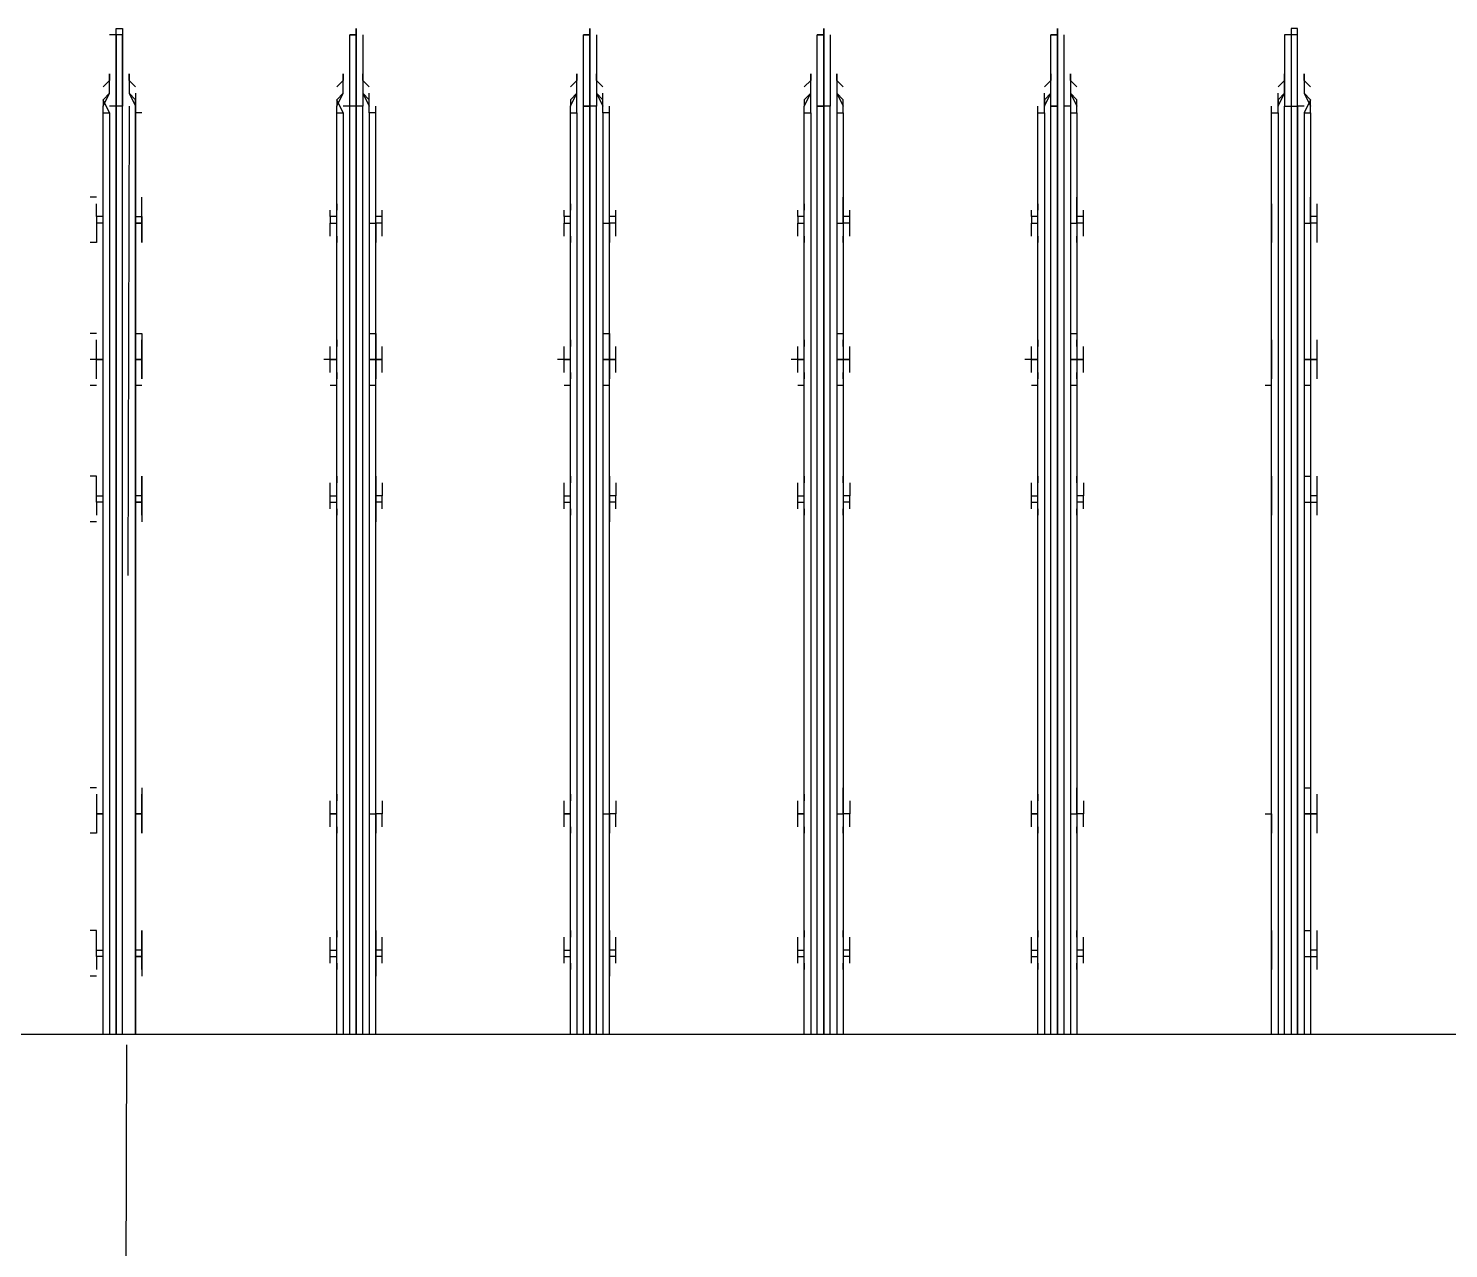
# Model space of a CAD drawing. Header units: metres. Extents: x 531759 to 532310, y 2675082 to 2675319.
# Drawn here: x 532023.7517 to 532024.0543, y 2675220.6995 to 2675220.9595 of the extents above; entities that cross this region are included whole.
import ezdxf

# ---------------------------------------------------------------- set-up
doc = ezdxf.new("R2010")
doc.units = ezdxf.units.M
doc.header["$MEASUREMENT"] = 0
doc.linetypes.add('PDF_IMPORT', pattern=[1, 0.8, -0.2])
doc.layers.add('IDT', color=7, linetype='Continuous')

# ---------------------------------------------------------------- blocks, each defined once
blk = doc.blocks.new('IDT')
at = {"layer": 'IDT', "color": 0, "linetype": 'PDF_IMPORT', "lineweight": 25, "ltscale": 0.12}
blk.add_line((17.15812, 14.31597), (17.15951, 14.80284), dxfattribs=at)
at = {"layer": 'IDT', "color": 0, "lineweight": 25}
for p, q in [((16.63529, 14.51376), (17.21622, 14.51376)), ((16.90639, 14.31735), (16.90639, 14.51376)), ((16.90777, 14.31735), (16.90777, 14.51376)), ((16.90916, 14.31597), (16.90916, 14.51376)), ((16.90916, 14.51376), (16.90916, 14.31597)), ((16.91054, 14.31597), (16.91054, 14.51376)), ((16.91192, 14.51376), (16.91192, 14.31597)), ((16.91331, 14.31735), (16.91331, 14.51376)), ((16.91469, 14.51376), (16.91469, 14.31735)), ((16.95618, 14.31735), (16.95618, 14.51376)), ((16.95757, 14.31735), (16.95757, 14.51376)), ((16.95895, 14.31597), (16.95895, 14.51376)), ((16.96033, 14.51376), (16.96033, 14.31597)), ((16.96033, 14.31597), (16.96033, 14.51376)), ((16.96172, 14.51376), (16.96172, 14.31597)), ((16.9631, 14.31735), (16.9631, 14.51376)), ((16.96448, 14.51376), (16.96448, 14.31735)), ((17.00598, 14.31735), (17.00598, 14.51376)), ((17.00736, 14.31735), (17.00736, 14.51376)), ((17.00874, 14.51376), (17.00874, 14.31597)), ((17.01013, 14.31597), (17.01013, 14.51376)), ((17.01013, 14.51376), (17.01013, 14.31597)), ((17.01151, 14.51376), (17.01151, 14.31597)), ((17.01289, 14.31735), (17.01289, 14.51376)), ((17.01428, 14.51376), (17.01428, 14.31735)), ((17.05577, 14.51376), (17.05577, 14.31735)), ((17.05715, 14.31735), (17.05715, 14.51376)), ((17.05854, 14.51376), (17.05854, 14.31597)), ((17.05992, 14.31597), (17.05992, 14.51376)), ((17.05992, 14.51376), (17.05992, 14.31597)), ((17.0613, 14.51376), (17.0613, 14.31597)), ((17.06269, 14.31735), (17.06269, 14.51376)), ((17.06407, 14.51376), (17.06407, 14.31735)), ((17.10556, 14.51376), (17.10556, 14.31735)), ((17.10695, 14.31735), (17.10695, 14.51376)), ((17.10833, 14.51376), (17.10833, 14.31597)), ((17.10971, 14.51376), (17.10971, 14.31597)), ((17.10971, 14.31597), (17.10971, 14.51376)), ((17.1111, 14.51376), (17.1111, 14.31597)), ((17.11248, 14.31735), (17.11248, 14.51376)), ((17.11386, 14.51376), (17.11386, 14.31735)), ((17.15674, 14.31735), (17.15674, 14.51376)), ((17.15674, 14.51376), (17.15674, 14.31735)), ((17.15951, 14.51376), (17.15951, 14.31597)), ((17.16089, 14.31597), (17.16089, 14.51376)), ((17.16089, 14.51376), (17.16089, 14.31597)), ((17.16227, 14.31735), (17.16227, 14.51376)), ((17.16366, 14.51376), (17.16366, 14.31735)), ((16.90501, 14.49993), (16.90501, 14.49855)), ((16.90639, 14.49716), (16.90639, 14.50131)), ((16.91469, 14.50131), (16.91469, 14.49578)), ((16.91469, 14.49855), (16.91469, 14.49993)), ((16.95618, 14.49716), (16.95618, 14.50131)), ((16.95618, 14.49993), (16.95618, 14.49855)), ((16.96448, 14.50131), (16.96448, 14.49716)), ((16.96448, 14.49855), (16.96448, 14.49993)), ((17.00598, 14.49716), (17.00598, 14.50131)), ((17.00598, 14.49993), (17.00598, 14.49855)), ((17.01428, 14.50131), (17.01428, 14.49716)), ((17.01428, 14.49855), (17.01428, 14.49993)), ((17.05577, 14.49716), (17.05577, 14.50131)), ((17.05577, 14.49993), (17.05577, 14.49855)), ((17.06407, 14.50131), (17.06407, 14.49716)), ((17.06407, 14.49855), (17.06407, 14.49993)), ((17.10556, 14.49716), (17.10556, 14.50131)), ((17.10556, 14.49993), (17.10556, 14.49855)), ((17.11386, 14.50131), (17.11386, 14.49716)), ((17.11386, 14.49855), (17.11386, 14.49993)), ((17.15536, 14.49716), (17.15536, 14.50131)), ((17.15536, 14.49993), (17.15536, 14.49855)), ((17.16366, 14.50131), (17.16366, 14.49716)), ((17.16504, 14.50131), (17.16642, 14.50131)), ((17.16504, 14.49855), (17.16504, 14.49993)), ((16.90501, 14.49855), (16.90501, 14.49716)), ((16.90639, 14.49716), (16.90501, 14.49716)), ((16.90501, 14.49716), (16.90501, 14.49578)), ((16.90777, 14.49716), (16.90639, 14.49716)), ((16.90639, 14.49578), (16.90639, 14.49716)), ((16.91469, 14.49578), (16.91469, 14.49855)), ((16.9548, 14.49855), (16.9548, 14.49716)), ((16.9548, 14.49716), (16.95618, 14.49716)), ((16.9548, 14.49716), (16.9548, 14.49578)), ((16.95618, 14.49578), (16.95618, 14.49716)), ((16.96448, 14.49716), (16.96448, 14.49163)), ((16.96587, 14.49716), (16.96448, 14.49716)), ((16.96587, 14.49855), (16.96587, 14.49716)), ((16.96587, 14.49716), (16.96587, 14.49578)), ((17.00459, 14.49855), (17.00459, 14.49716)), ((17.00459, 14.49716), (17.00598, 14.49716)), ((17.00459, 14.49716), (17.00459, 14.49578)), ((17.00598, 14.49578), (17.00598, 14.49716)), ((17.01428, 14.49716), (17.01428, 14.49163)), ((17.01566, 14.49716), (17.01428, 14.49716)), ((17.01566, 14.49855), (17.01566, 14.49716)), ((17.01566, 14.49716), (17.01566, 14.49578)), ((17.05439, 14.49855), (17.05439, 14.49716)), ((17.05439, 14.49716), (17.05577, 14.49716)), ((17.05439, 14.49716), (17.05439, 14.49578)), ((17.05577, 14.49578), (17.05577, 14.49716)), ((17.06407, 14.49716), (17.06407, 14.49163)), ((17.06545, 14.49716), (17.06407, 14.49716)), ((17.06545, 14.49855), (17.06545, 14.49716)), ((17.06545, 14.49716), (17.06545, 14.49578)), ((17.10418, 14.49855), (17.10418, 14.49716)), ((17.10418, 14.49716), (17.10556, 14.49716)), ((17.10418, 14.49716), (17.10418, 14.49578)), ((17.10556, 14.49578), (17.10556, 14.49716)), ((17.11386, 14.49716), (17.11386, 14.49163)), ((17.11525, 14.49716), (17.11386, 14.49716)), ((17.11525, 14.49855), (17.11525, 14.49716)), ((17.11525, 14.49716), (17.11525, 14.49578)), ((17.15536, 14.49855), (17.15536, 14.49716)), ((17.15536, 14.49578), (17.15536, 14.49716)), ((17.15536, 14.49716), (17.15674, 14.49716)), ((17.15674, 14.49716), (17.15536, 14.49716)), ((17.15536, 14.49716), (17.15536, 14.49578)), ((17.16366, 14.49716), (17.16366, 14.49163)), ((17.16366, 14.49716), (17.16504, 14.49716)), ((17.16504, 14.49716), (17.16504, 14.49855)), ((17.16504, 14.49716), (17.16504, 14.49578)), ((16.90501, 14.49578), (16.90639, 14.49578)), ((16.90501, 14.49578), (16.90501, 14.49301)), ((16.90501, 14.49301), (16.90501, 14.49163)), ((16.90639, 14.49163), (16.90639, 14.49578)), ((16.91469, 14.49578), (16.91469, 14.49163)), ((16.91469, 14.49301), (16.91469, 14.49578)), ((16.91469, 14.49163), (16.91469, 14.49301)), ((16.9548, 14.49578), (16.95618, 14.49578)), ((16.9548, 14.49578), (16.9548, 14.49301)), ((16.95618, 14.49163), (16.95618, 14.49578)), ((16.95618, 14.49301), (16.95618, 14.49163)), ((16.96587, 14.49578), (16.96448, 14.49578)), ((16.96448, 14.49163), (16.96448, 14.49301)), ((16.96587, 14.49578), (16.96587, 14.49301)), ((17.00459, 14.49578), (17.00598, 14.49578)), ((17.00459, 14.49578), (17.00459, 14.49301)), ((17.00598, 14.49163), (17.00598, 14.49578)), ((17.00598, 14.49301), (17.00598, 14.49163)), ((17.01566, 14.49578), (17.01428, 14.49578)), ((17.01428, 14.49163), (17.01428, 14.49301)), ((17.01566, 14.49578), (17.01566, 14.49301)), ((17.05439, 14.49578), (17.05577, 14.49578)), ((17.05439, 14.49578), (17.05439, 14.49301)), ((17.05577, 14.49163), (17.05577, 14.49578)), ((17.05577, 14.49301), (17.05577, 14.49163)), ((17.06545, 14.49578), (17.06407, 14.49578)), ((17.06407, 14.49163), (17.06407, 14.49301)), ((17.06545, 14.49578), (17.06545, 14.49301)), ((17.10418, 14.49578), (17.10556, 14.49578)), ((17.10418, 14.49578), (17.10418, 14.49301)), ((17.10556, 14.49163), (17.10556, 14.49578)), ((17.10556, 14.49301), (17.10556, 14.49163)), ((17.11525, 14.49578), (17.11386, 14.49578)), ((17.11386, 14.49163), (17.11386, 14.49301)), ((17.11525, 14.49578), (17.11525, 14.49301)), ((17.15536, 14.49578), (17.15536, 14.49163)), ((17.15536, 14.49301), (17.15536, 14.49578)), ((17.15536, 14.49578), (17.15674, 14.49578)), ((17.15536, 14.49163), (17.15536, 14.49301)), ((17.16504, 14.49578), (17.16366, 14.49578)), ((17.16504, 14.49578), (17.16504, 14.49301)), ((17.16504, 14.49301), (17.16504, 14.49163)), ((16.90777, 14.49163), (16.90639, 14.49163)), ((17.16504, 14.49163), (17.16642, 14.49163)), ((16.90501, 14.47088), (16.90501, 14.4695)), ((16.90501, 14.4695), (16.90501, 14.46673)), ((16.90639, 14.46673), (16.90639, 14.47088)), ((16.91469, 14.4695), (16.91469, 14.47088)), ((16.91469, 14.47088), (16.91469, 14.46673)), ((16.91469, 14.46673), (16.91469, 14.4695)), ((16.9548, 14.4695), (16.9548, 14.46673)), ((16.95618, 14.46673), (16.95618, 14.47088)), ((16.95618, 14.47088), (16.95618, 14.4695)), ((16.96448, 14.4695), (16.96448, 14.47088)), ((16.96448, 14.47088), (16.96448, 14.46673)), ((16.96587, 14.4695), (16.96587, 14.46673)), ((17.00459, 14.4695), (17.00459, 14.46673)), ((17.00598, 14.46673), (17.00598, 14.47088)), ((17.00598, 14.47088), (17.00598, 14.4695)), ((17.01428, 14.4695), (17.01428, 14.47088)), ((17.01428, 14.47088), (17.01428, 14.46673)), ((17.01566, 14.4695), (17.01566, 14.46673)), ((17.05439, 14.4695), (17.05439, 14.46673)), ((17.05577, 14.46673), (17.05577, 14.47088)), ((17.05577, 14.47088), (17.05577, 14.4695)), ((17.06407, 14.4695), (17.06407, 14.47088)), ((17.06407, 14.47088), (17.06407, 14.46673)), ((17.06545, 14.4695), (17.06545, 14.46673)), ((17.10418, 14.4695), (17.10418, 14.46673)), ((17.10556, 14.46673), (17.10556, 14.47088)), ((17.10556, 14.47088), (17.10556, 14.4695)), ((17.11386, 14.4695), (17.11386, 14.47088)), ((17.11386, 14.47088), (17.11386, 14.46673)), ((17.11525, 14.4695), (17.11525, 14.46673)), ((17.15536, 14.4695), (17.15536, 14.47088)), ((17.15536, 14.47088), (17.15536, 14.46673)), ((17.15536, 14.46673), (17.15536, 14.4695)), ((17.16366, 14.47088), (17.16366, 14.46673)), ((17.16504, 14.4695), (17.16504, 14.47088)), ((17.16504, 14.47088), (17.16642, 14.47088)), ((17.16504, 14.46673), (17.16504, 14.4695)), ((16.90639, 14.46673), (16.90501, 14.46673)), ((16.90501, 14.46673), (16.90639, 14.46673)), ((16.90501, 14.46673), (16.90501, 14.46397)), ((16.90639, 14.4612), (16.90639, 14.46673)), ((16.90639, 14.46673), (16.90777, 14.46673)), ((16.90777, 14.46673), (16.90639, 14.46673)), ((16.91607, 14.46673), (16.91469, 14.46673)), ((16.91469, 14.46673), (16.91469, 14.4612)), ((16.91469, 14.46673), (16.91469, 14.46397)), ((16.9548, 14.46673), (16.95618, 14.46673)), ((16.9548, 14.46397), (16.9548, 14.46673)), ((16.9548, 14.46673), (16.95618, 14.46673)), ((16.95757, 14.46673), (16.95618, 14.46673)), ((16.95618, 14.46673), (16.95618, 14.4612)), ((16.96448, 14.46673), (16.96448, 14.4612)), ((16.96587, 14.46673), (16.96448, 14.46673)), ((16.96448, 14.46673), (16.96587, 14.46673)), ((16.96587, 14.46673), (16.96587, 14.46397)), ((17.00459, 14.46673), (17.00598, 14.46673)), ((17.00459, 14.46397), (17.00459, 14.46673)), ((17.00459, 14.46673), (17.00598, 14.46673)), ((17.00736, 14.46673), (17.00598, 14.46673)), ((17.00598, 14.46673), (17.00598, 14.4612)), ((17.01428, 14.46673), (17.01428, 14.4612)), ((17.01566, 14.46673), (17.01428, 14.46673)), ((17.01428, 14.46673), (17.01566, 14.46673)), ((17.01566, 14.46673), (17.01566, 14.46397)), ((17.05439, 14.46673), (17.05577, 14.46673)), ((17.05439, 14.46397), (17.05439, 14.46673)), ((17.05439, 14.46673), (17.05577, 14.46673)), ((17.05715, 14.46673), (17.05577, 14.46673)), ((17.05577, 14.46673), (17.05577, 14.4612)), ((17.06407, 14.46673), (17.06407, 14.4612)), ((17.06545, 14.46673), (17.06407, 14.46673)), ((17.06407, 14.46673), (17.06545, 14.46673)), ((17.06545, 14.46673), (17.06545, 14.46397)), ((17.10418, 14.46673), (17.10556, 14.46673)), ((17.10418, 14.46397), (17.10418, 14.46673)), ((17.10418, 14.46673), (17.10556, 14.46673)), ((17.10695, 14.46673), (17.10556, 14.46673)), ((17.10556, 14.46673), (17.10556, 14.4612)), ((17.11386, 14.46673), (17.11386, 14.4612)), ((17.11525, 14.46673), (17.11386, 14.46673)), ((17.11386, 14.46673), (17.11525, 14.46673)), ((17.11525, 14.46673), (17.11525, 14.46397)), ((17.15536, 14.4612), (17.15536, 14.46673)), ((17.15536, 14.46673), (17.15674, 14.46673)), ((17.15674, 14.46673), (17.15536, 14.46673)), ((17.15536, 14.46673), (17.15674, 14.46673)), ((17.15674, 14.46673), (17.15536, 14.46673)), ((17.15536, 14.46673), (17.15536, 14.46397)), ((17.16504, 14.46673), (17.16366, 14.46673)), ((17.16366, 14.46673), (17.16504, 14.46673)), ((17.16366, 14.46673), (17.16366, 14.4612)), ((17.16504, 14.46397), (17.16504, 14.46673)), ((16.90501, 14.46397), (16.90501, 14.46258)), ((16.91469, 14.46397), (16.91469, 14.46258)), ((16.95618, 14.46397), (16.95618, 14.46258)), ((16.96448, 14.46258), (16.96448, 14.46397)), ((17.00598, 14.46397), (17.00598, 14.46258)), ((17.01428, 14.46258), (17.01428, 14.46397)), ((17.05577, 14.46397), (17.05577, 14.46258)), ((17.06407, 14.46258), (17.06407, 14.46397)), ((17.10556, 14.46397), (17.10556, 14.46258)), ((17.11386, 14.46258), (17.11386, 14.46397)), ((17.15536, 14.46397), (17.15536, 14.46258)), ((17.16504, 14.46258), (17.16504, 14.46397)), ((16.90777, 14.4612), (16.90639, 14.4612)), ((17.16504, 14.4612), (17.16642, 14.4612)), ((16.90501, 14.40311), (16.90501, 14.40172)), ((16.90639, 14.40034), (16.90639, 14.40449)), ((16.91469, 14.40449), (16.91469, 14.40034)), ((16.91469, 14.40172), (16.91469, 14.40311)), ((16.95618, 14.40034), (16.95618, 14.40449)), ((16.95618, 14.40311), (16.95618, 14.40172)), ((16.96448, 14.40449), (16.96448, 14.40034)), ((16.96448, 14.40172), (16.96448, 14.40311)), ((17.00598, 14.40034), (17.00598, 14.40449)), ((17.00598, 14.40311), (17.00598, 14.40172)), ((17.01428, 14.40449), (17.01428, 14.40034)), ((17.01428, 14.40172), (17.01428, 14.40311)), ((17.05577, 14.40034), (17.05577, 14.40449)), ((17.05577, 14.40311), (17.05577, 14.40172)), ((17.06407, 14.40449), (17.06407, 14.40034)), ((17.06407, 14.40172), (17.06407, 14.40311)), ((17.10556, 14.40034), (17.10556, 14.40449)), ((17.10556, 14.40311), (17.10556, 14.40172)), ((17.11386, 14.40449), (17.11386, 14.40034)), ((17.11386, 14.40172), (17.11386, 14.40311)), ((17.15536, 14.40034), (17.15536, 14.40449)), ((17.15536, 14.40311), (17.15536, 14.40172)), ((17.16366, 14.40449), (17.16366, 14.40034)), ((17.16504, 14.40449), (17.16642, 14.40449)), ((17.16504, 14.40172), (17.16504, 14.40311)), ((16.90501, 14.40172), (16.90501, 14.40034)), ((16.90639, 14.40034), (16.90501, 14.40034)), ((16.90501, 14.40034), (16.90501, 14.39896)), ((16.90777, 14.40034), (16.90639, 14.40034)), ((16.90639, 14.39896), (16.90639, 14.40034)), ((16.91469, 14.39896), (16.91469, 14.40172)), ((16.91469, 14.40034), (16.91469, 14.39481)), ((16.9548, 14.40172), (16.9548, 14.40034)), ((16.9548, 14.40034), (16.95618, 14.40034)), ((16.9548, 14.40034), (16.9548, 14.39896)), ((16.95618, 14.39896), (16.95618, 14.40034)), ((16.96448, 14.40034), (16.96448, 14.39896)), ((16.96587, 14.40034), (16.96448, 14.40034)), ((16.96587, 14.40172), (16.96587, 14.40034)), ((16.96587, 14.40034), (16.96587, 14.39896)), ((17.00459, 14.40172), (17.00459, 14.40034)), ((17.00459, 14.40034), (17.00598, 14.40034)), ((17.00459, 14.40034), (17.00459, 14.39896)), ((17.00598, 14.39896), (17.00598, 14.40034)), ((17.01428, 14.40034), (17.01428, 14.39896)), ((17.01566, 14.40034), (17.01428, 14.40034)), ((17.01566, 14.40172), (17.01566, 14.40034)), ((17.01566, 14.40034), (17.01566, 14.39896)), ((17.05439, 14.40172), (17.05439, 14.40034)), ((17.05439, 14.40034), (17.05577, 14.40034)), ((17.05439, 14.40034), (17.05439, 14.39896)), ((17.05577, 14.39896), (17.05577, 14.40034)), ((17.06407, 14.40034), (17.06407, 14.39896)), ((17.06545, 14.40034), (17.06407, 14.40034)), ((17.06545, 14.40172), (17.06545, 14.40034)), ((17.06545, 14.40034), (17.06545, 14.39896)), ((17.10418, 14.40172), (17.10418, 14.40034)), ((17.10418, 14.40034), (17.10556, 14.40034)), ((17.10418, 14.40034), (17.10418, 14.39896)), ((17.10556, 14.39896), (17.10556, 14.40034)), ((17.11386, 14.40034), (17.11386, 14.39896)), ((17.11525, 14.40034), (17.11386, 14.40034)), ((17.11525, 14.40172), (17.11525, 14.40034)), ((17.11525, 14.40034), (17.11525, 14.39896)), ((17.15536, 14.40172), (17.15536, 14.40034)), ((17.15536, 14.39896), (17.15536, 14.40034)), ((17.15536, 14.40034), (17.15674, 14.40034)), ((17.15674, 14.40034), (17.15536, 14.40034)), ((17.15536, 14.40034), (17.15536, 14.39896)), ((17.16366, 14.40034), (17.16366, 14.39896)), ((17.16366, 14.40034), (17.16504, 14.40034)), ((17.16504, 14.40034), (17.16504, 14.40172)), ((17.16504, 14.40034), (17.16504, 14.39896)), ((16.90501, 14.39896), (16.90639, 14.39896)), ((16.90501, 14.39896), (16.90501, 14.39619)), ((16.90501, 14.39619), (16.90501, 14.39481)), ((16.90639, 14.39481), (16.90639, 14.39896)), ((16.91469, 14.39619), (16.91469, 14.39896)), ((16.91469, 14.39481), (16.91469, 14.39619)), ((16.9548, 14.39619), (16.9548, 14.39896)), ((16.9548, 14.39896), (16.95618, 14.39896)), ((16.95618, 14.39481), (16.95618, 14.39896)), ((16.95618, 14.39619), (16.95618, 14.39481)), ((16.96448, 14.39896), (16.96448, 14.39481)), ((16.96587, 14.39896), (16.96448, 14.39896)), ((16.96448, 14.39481), (16.96448, 14.39619)), ((16.96587, 14.39896), (16.96587, 14.39619)), ((17.00459, 14.39619), (17.00459, 14.39896)), ((17.00459, 14.39896), (17.00598, 14.39896)), ((17.00598, 14.39481), (17.00598, 14.39896)), ((17.00598, 14.39619), (17.00598, 14.39481)), ((17.01428, 14.39896), (17.01428, 14.39481)), ((17.01566, 14.39896), (17.01428, 14.39896)), ((17.01428, 14.39481), (17.01428, 14.39619)), ((17.01566, 14.39896), (17.01566, 14.39619)), ((17.05439, 14.39619), (17.05439, 14.39896)), ((17.05439, 14.39896), (17.05577, 14.39896)), ((17.05577, 14.39481), (17.05577, 14.39896)), ((17.05577, 14.39619), (17.05577, 14.39481)), ((17.06407, 14.39896), (17.06407, 14.39481)), ((17.06545, 14.39896), (17.06407, 14.39896)), ((17.06407, 14.39481), (17.06407, 14.39619)), ((17.06545, 14.39896), (17.06545, 14.39619)), ((17.10418, 14.39619), (17.10418, 14.39896)), ((17.10418, 14.39896), (17.10556, 14.39896)), ((17.10556, 14.39481), (17.10556, 14.39896)), ((17.10556, 14.39619), (17.10556, 14.39481)), ((17.11386, 14.39896), (17.11386, 14.39481)), ((17.11525, 14.39896), (17.11386, 14.39896)), ((17.11386, 14.39481), (17.11386, 14.39619)), ((17.11525, 14.39896), (17.11525, 14.39619)), ((17.15536, 14.39896), (17.15674, 14.39896)), ((17.15536, 14.39896), (17.15536, 14.39481)), ((17.15536, 14.39619), (17.15536, 14.39896)), ((17.15536, 14.39481), (17.15536, 14.39619)), ((17.16366, 14.39896), (17.16366, 14.39481)), ((17.16504, 14.39896), (17.16366, 14.39896)), ((17.16504, 14.39896), (17.16504, 14.39619)), ((17.16504, 14.39619), (17.16504, 14.39481)), ((16.90777, 14.39481), (16.90639, 14.39481)), ((17.16504, 14.39481), (17.16642, 14.39481)), ((16.90639, 14.37544), (16.90777, 14.37544)), ((16.91469, 14.37544), (16.91607, 14.37544)), ((16.95618, 14.37544), (16.95757, 14.37544)), ((16.96448, 14.37544), (16.96587, 14.37544)), ((17.00598, 14.37544), (17.00736, 14.37544)), ((17.01428, 14.37544), (17.01566, 14.37544)), ((17.05577, 14.37544), (17.05715, 14.37544)), ((17.06407, 14.37544), (17.06545, 14.37544)), ((17.10556, 14.37544), (17.10695, 14.37544)), ((17.11386, 14.37544), (17.11525, 14.37544)), ((17.15536, 14.37544), (17.15674, 14.37544)), ((17.16504, 14.37544), (17.16642, 14.37544)), ((16.90501, 14.37406), (16.90501, 14.37268)), ((16.90501, 14.37268), (16.90501, 14.36991)), ((16.90639, 14.36991), (16.90639, 14.37406)), ((16.91469, 14.37268), (16.91469, 14.37406)), ((16.91469, 14.37406), (16.91469, 14.36991)), ((16.91469, 14.36991), (16.91469, 14.37268)), ((16.9548, 14.37268), (16.9548, 14.36991)), ((16.95618, 14.36991), (16.95618, 14.37406)), ((16.95618, 14.37406), (16.95618, 14.37268)), ((16.96448, 14.37268), (16.96448, 14.37406)), ((16.96448, 14.37406), (16.96448, 14.36991)), ((16.96587, 14.37268), (16.96587, 14.36991)), ((17.00459, 14.37268), (17.00459, 14.36991)), ((17.00598, 14.36991), (17.00598, 14.37406)), ((17.00598, 14.37406), (17.00598, 14.37268)), ((17.01428, 14.37268), (17.01428, 14.37406)), ((17.01428, 14.37406), (17.01428, 14.36991)), ((17.01566, 14.37268), (17.01566, 14.36991)), ((17.05439, 14.37268), (17.05439, 14.36991)), ((17.05577, 14.36991), (17.05577, 14.37406)), ((17.05577, 14.37406), (17.05577, 14.37268)), ((17.06407, 14.37268), (17.06407, 14.37406)), ((17.06407, 14.37406), (17.06407, 14.36991)), ((17.06545, 14.37268), (17.06545, 14.36991)), ((17.10418, 14.37268), (17.10418, 14.36991)), ((17.10556, 14.36991), (17.10556, 14.37406)), ((17.10556, 14.37406), (17.10556, 14.37268)), ((17.11386, 14.37268), (17.11386, 14.37406)), ((17.11386, 14.37406), (17.11386, 14.36991)), ((17.11525, 14.37268), (17.11525, 14.36991)), ((17.15536, 14.36991), (17.15536, 14.37406)), ((17.15536, 14.37406), (17.15536, 14.37268)), ((17.15536, 14.37268), (17.15536, 14.36991)), ((17.16366, 14.37406), (17.16366, 14.36991)), ((17.16504, 14.37406), (17.16504, 14.37268)), ((17.16504, 14.37268), (17.16504, 14.36991)), ((16.90501, 14.36991), (16.90639, 14.36991)), ((16.90639, 14.36991), (16.90501, 14.36991)), ((16.90639, 14.36991), (16.90501, 14.36991)), ((16.90501, 14.36991), (16.90501, 14.36715)), ((16.90639, 14.36438), (16.90639, 14.36991)), ((16.90639, 14.36991), (16.90777, 14.36991)), ((16.90777, 14.36991), (16.90639, 14.36991)), ((16.91469, 14.36715), (16.91469, 14.36991)), ((16.91469, 14.36991), (16.91469, 14.36438)), ((16.9548, 14.36991), (16.95618, 14.36991)), ((16.95618, 14.36991), (16.9548, 14.36991)), ((16.9548, 14.36991), (16.9548, 14.36715)), ((16.95618, 14.36438), (16.95618, 14.36991)), ((16.95757, 14.36991), (16.95618, 14.36991)), ((16.95618, 14.36991), (16.95757, 14.36991)), ((16.96448, 14.36991), (16.96448, 14.36438)), ((16.96587, 14.36991), (16.96448, 14.36991)), ((16.96448, 14.36991), (16.96587, 14.36991)), ((16.96448, 14.36991), (16.96587, 14.36991)), ((16.96587, 14.36991), (16.96587, 14.36715)), ((16.96587, 14.36991), (16.96725, 14.36991)), ((17.00459, 14.36991), (17.00598, 14.36991)), ((17.00598, 14.36991), (17.00459, 14.36991)), ((17.00459, 14.36991), (17.00459, 14.36715)), ((17.00598, 14.36438), (17.00598, 14.36991)), ((17.00736, 14.36991), (17.00598, 14.36991)), ((17.00598, 14.36991), (17.00736, 14.36991)), ((17.01428, 14.36991), (17.01428, 14.36438)), ((17.01566, 14.36991), (17.01428, 14.36991)), ((17.01428, 14.36991), (17.01566, 14.36991)), ((17.01428, 14.36991), (17.01566, 14.36991)), ((17.01566, 14.36991), (17.01566, 14.36715)), ((17.01566, 14.36991), (17.01704, 14.36991)), ((17.05439, 14.36991), (17.05577, 14.36991)), ((17.05577, 14.36991), (17.05439, 14.36991)), ((17.05439, 14.36991), (17.05439, 14.36715)), ((17.05577, 14.36438), (17.05577, 14.36991)), ((17.05715, 14.36991), (17.05577, 14.36991)), ((17.05577, 14.36991), (17.05715, 14.36991)), ((17.06407, 14.36991), (17.06407, 14.36438)), ((17.06545, 14.36991), (17.06407, 14.36991)), ((17.06407, 14.36991), (17.06545, 14.36991)), ((17.06407, 14.36991), (17.06545, 14.36991)), ((17.06545, 14.36991), (17.06545, 14.36715)), ((17.06545, 14.36991), (17.06684, 14.36991)), ((17.10418, 14.36991), (17.10556, 14.36991)), ((17.10556, 14.36991), (17.10418, 14.36991)), ((17.10418, 14.36991), (17.10418, 14.36715)), ((17.10556, 14.36438), (17.10556, 14.36991)), ((17.10695, 14.36991), (17.10556, 14.36991)), ((17.10556, 14.36991), (17.10695, 14.36991)), ((17.11386, 14.36991), (17.11386, 14.36438)), ((17.11525, 14.36991), (17.11386, 14.36991)), ((17.11386, 14.36991), (17.11525, 14.36991)), ((17.11386, 14.36991), (17.11525, 14.36991)), ((17.11525, 14.36991), (17.11525, 14.36715)), ((17.11525, 14.36991), (17.11663, 14.36991)), ((17.15536, 14.36438), (17.15536, 14.36991)), ((17.15536, 14.36991), (17.15674, 14.36991)), ((17.15674, 14.36991), (17.15536, 14.36991)), ((17.15536, 14.36991), (17.15674, 14.36991)), ((17.15674, 14.36991), (17.15536, 14.36991)), ((17.15536, 14.36991), (17.15674, 14.36991)), ((17.15536, 14.36991), (17.15536, 14.36715)), ((17.16366, 14.36991), (17.16366, 14.36438)), ((17.16504, 14.36991), (17.16366, 14.36991)), ((17.16366, 14.36991), (17.16504, 14.36991)), ((17.16366, 14.36991), (17.16504, 14.36991)), ((17.16504, 14.36991), (17.16504, 14.36715)), ((17.16504, 14.36991), (17.16642, 14.36991)), ((16.90501, 14.36715), (16.90501, 14.36576)), ((16.91469, 14.36576), (16.91469, 14.36715)), ((16.95618, 14.36715), (16.95618, 14.36576)), ((16.96448, 14.36576), (16.96448, 14.36715)), ((17.00598, 14.36715), (17.00598, 14.36576)), ((17.01428, 14.36576), (17.01428, 14.36715)), ((17.05577, 14.36715), (17.05577, 14.36576)), ((17.06407, 14.36576), (17.06407, 14.36715)), ((17.10556, 14.36715), (17.10556, 14.36576)), ((17.11386, 14.36576), (17.11386, 14.36715)), ((17.15536, 14.36715), (17.15536, 14.36576)), ((17.16504, 14.36715), (17.16504, 14.36576)), ((16.95757, 14.36438), (16.95618, 14.36438)), ((17.00736, 14.36438), (17.00598, 14.36438)), ((17.05715, 14.36438), (17.05577, 14.36438)), ((17.10695, 14.36438), (17.10556, 14.36438)), ((17.15674, 14.36438), (17.15536, 14.36438)), ((17.16504, 14.36438), (17.16642, 14.36438)), ((16.90501, 14.34502), (16.90501, 14.34363)), ((16.90639, 14.34087), (16.90639, 14.34502)), ((16.91469, 14.34363), (16.91469, 14.34502)), ((16.91469, 14.34502), (16.91469, 14.33948)), ((16.95618, 14.34087), (16.95618, 14.34502)), ((16.95618, 14.34502), (16.95618, 14.34363)), ((16.96448, 14.34363), (16.96448, 14.34502)), ((16.96448, 14.34502), (16.96448, 14.34087)), ((17.00598, 14.34087), (17.00598, 14.34502)), ((17.00598, 14.34502), (17.00598, 14.34363)), ((17.01428, 14.34363), (17.01428, 14.34502)), ((17.01428, 14.34502), (17.01428, 14.34087)), ((17.05577, 14.34087), (17.05577, 14.34502)), ((17.05577, 14.34502), (17.05577, 14.34363)), ((17.06407, 14.34363), (17.06407, 14.34502)), ((17.06407, 14.34502), (17.06407, 14.34087)), ((17.10556, 14.34087), (17.10556, 14.34502)), ((17.10556, 14.34502), (17.10556, 14.34363)), ((17.11386, 14.34363), (17.11386, 14.34502)), ((17.11386, 14.34502), (17.11386, 14.34087)), ((17.15536, 14.34363), (17.15536, 14.34502)), ((17.15536, 14.34502), (17.15536, 14.34087)), ((17.16366, 14.34502), (17.16366, 14.34087)), ((17.16504, 14.34363), (17.16504, 14.34502)), ((17.16504, 14.34502), (17.16642, 14.34502)), ((16.90501, 14.34363), (16.90501, 14.34087)), ((16.91469, 14.33948), (16.91469, 14.34363)), ((16.9548, 14.34363), (16.9548, 14.34087)), ((16.96587, 14.34363), (16.96587, 14.34087)), ((17.00459, 14.34363), (17.00459, 14.34087)), ((17.01566, 14.34363), (17.01566, 14.34087)), ((17.05439, 14.34363), (17.05439, 14.34087)), ((17.06545, 14.34363), (17.06545, 14.34087)), ((17.10418, 14.34363), (17.10418, 14.34087)), ((17.11525, 14.34363), (17.11525, 14.34087)), ((17.15536, 14.34087), (17.15536, 14.34363)), ((17.16504, 14.34087), (17.16504, 14.34363)), ((16.90501, 14.34087), (16.90639, 14.34087)), ((16.90501, 14.34087), (16.90501, 14.33948)), ((16.90501, 14.33948), (16.90639, 14.33948)), ((16.90501, 14.33948), (16.90501, 14.3381)), ((16.90777, 14.34087), (16.90639, 14.34087)), ((16.90639, 14.34087), (16.90639, 14.33533)), ((16.91469, 14.3381), (16.91469, 14.33948)), ((16.91469, 14.33948), (16.91469, 14.33533)), ((16.9548, 14.34087), (16.95618, 14.34087)), ((16.9548, 14.34087), (16.9548, 14.33948)), ((16.9548, 14.33948), (16.95618, 14.33948)), ((16.9548, 14.33948), (16.9548, 14.3381)), ((16.95757, 14.34087), (16.95618, 14.34087)), ((16.95618, 14.34087), (16.95618, 14.33948)), ((16.95618, 14.33948), (16.95618, 14.33533)), ((16.96448, 14.34087), (16.96448, 14.33533)), ((16.96587, 14.34087), (16.96448, 14.34087)), ((16.96448, 14.33948), (16.96587, 14.33948)), ((16.96587, 14.33948), (16.96587, 14.34087)), ((16.96587, 14.33948), (16.96587, 14.3381)), ((17.00459, 14.34087), (17.00598, 14.34087)), ((17.00459, 14.34087), (17.00459, 14.33948)), ((17.00459, 14.33948), (17.00598, 14.33948)), ((17.00459, 14.33948), (17.00459, 14.3381)), ((17.00736, 14.34087), (17.00598, 14.34087)), ((17.00598, 14.34087), (17.00598, 14.33948)), ((17.00598, 14.33948), (17.00598, 14.33533)), ((17.01428, 14.34087), (17.01428, 14.33533)), ((17.01566, 14.34087), (17.01428, 14.34087)), ((17.01428, 14.33948), (17.01566, 14.33948)), ((17.01566, 14.33948), (17.01566, 14.34087)), ((17.01566, 14.33948), (17.01566, 14.3381)), ((17.05439, 14.34087), (17.05577, 14.34087)), ((17.05439, 14.34087), (17.05439, 14.33948)), ((17.05439, 14.33948), (17.05577, 14.33948)), ((17.05439, 14.33948), (17.05439, 14.3381)), ((17.05715, 14.34087), (17.05577, 14.34087)), ((17.05577, 14.34087), (17.05577, 14.33948)), ((17.05577, 14.33948), (17.05577, 14.33533)), ((17.06407, 14.34087), (17.06407, 14.33533)), ((17.06545, 14.34087), (17.06407, 14.34087)), ((17.06407, 14.33948), (17.06545, 14.33948)), ((17.06545, 14.33948), (17.06545, 14.34087)), ((17.06545, 14.33948), (17.06545, 14.3381)), ((17.10418, 14.34087), (17.10556, 14.34087)), ((17.10418, 14.34087), (17.10418, 14.33948)), ((17.10418, 14.33948), (17.10556, 14.33948)), ((17.10418, 14.33948), (17.10418, 14.3381)), ((17.10695, 14.34087), (17.10556, 14.34087)), ((17.10556, 14.34087), (17.10556, 14.33948)), ((17.10556, 14.33948), (17.10556, 14.33533)), ((17.11386, 14.34087), (17.11386, 14.33533)), ((17.11525, 14.34087), (17.11386, 14.34087)), ((17.11386, 14.33948), (17.11525, 14.33948)), ((17.11525, 14.33948), (17.11525, 14.34087)), ((17.11525, 14.33948), (17.11525, 14.3381)), ((17.15536, 14.33948), (17.15536, 14.34087)), ((17.15536, 14.34087), (17.15674, 14.34087)), ((17.15674, 14.34087), (17.15536, 14.34087)), ((17.15536, 14.34087), (17.15536, 14.33948)), ((17.15674, 14.33948), (17.15536, 14.33948)), ((17.15536, 14.33948), (17.15536, 14.33533)), ((17.15536, 14.33948), (17.15536, 14.3381)), ((17.16366, 14.34087), (17.16504, 14.34087)), ((17.16366, 14.34087), (17.16366, 14.33533)), ((17.16366, 14.33948), (17.16504, 14.33948)), ((17.16504, 14.33948), (17.16504, 14.34087)), ((17.16504, 14.33948), (17.16504, 14.3381)), ((16.90501, 14.3381), (16.90501, 14.33672)), ((16.91469, 14.33672), (16.91469, 14.3381)), ((16.95618, 14.3381), (16.95618, 14.33672)), ((16.96448, 14.33672), (16.96448, 14.3381)), ((17.00598, 14.3381), (17.00598, 14.33672)), ((17.01428, 14.33672), (17.01428, 14.3381)), ((17.05577, 14.3381), (17.05577, 14.33672)), ((17.06407, 14.33672), (17.06407, 14.3381)), ((17.10556, 14.3381), (17.10556, 14.33672)), ((17.11386, 14.33672), (17.11386, 14.3381)), ((17.15536, 14.3381), (17.15536, 14.33672)), ((17.16504, 14.3381), (17.16504, 14.33672)), ((17.16504, 14.33533), (17.16642, 14.33533)), ((16.90639, 14.31459), (16.90777, 14.31735)), ((16.90777, 14.31735), (16.90639, 14.31735)), ((16.90639, 14.31735), (16.90639, 14.31597)), ((16.91469, 14.31735), (16.91331, 14.31735)), ((16.91331, 14.31735), (16.91331, 14.3132)), ((16.91469, 14.31735), (16.91469, 14.31597)), ((16.95757, 14.31735), (16.95618, 14.31735)), ((16.95618, 14.31735), (16.95618, 14.31597)), ((16.95757, 14.3132), (16.95757, 14.31735)), ((16.96448, 14.31735), (16.9631, 14.31735)), ((16.9631, 14.31735), (16.9631, 14.3132)), ((16.96448, 14.31735), (16.96448, 14.31597)), ((17.00736, 14.31735), (17.00598, 14.31735)), ((17.00598, 14.31735), (17.00598, 14.31597)), ((17.00736, 14.3132), (17.00736, 14.31735)), ((17.01428, 14.31735), (17.01289, 14.31735)), ((17.01289, 14.31735), (17.01289, 14.3132)), ((17.01428, 14.31735), (17.01428, 14.31597)), ((17.05577, 14.31735), (17.05715, 14.31735)), ((17.05577, 14.31735), (17.05577, 14.31597)), ((17.05715, 14.31735), (17.05715, 14.3132)), ((17.06407, 14.31735), (17.06269, 14.31735)), ((17.06269, 14.31735), (17.06269, 14.3132)), ((17.06407, 14.31735), (17.06407, 14.31597)), ((17.10556, 14.31735), (17.10695, 14.31735)), ((17.10556, 14.31735), (17.10556, 14.31597)), ((17.10695, 14.31735), (17.10695, 14.3132)), ((17.11386, 14.31735), (17.11248, 14.31735)), ((17.11248, 14.31735), (17.11386, 14.31459)), ((17.11386, 14.31735), (17.11386, 14.31597)), ((17.15536, 14.31735), (17.15674, 14.31735)), ((17.15674, 14.3132), (17.15674, 14.31735)), ((17.15674, 14.31735), (17.15674, 14.31597)), ((17.16366, 14.31735), (17.16227, 14.31735)), ((17.16227, 14.31735), (17.16366, 14.31459)), ((17.16366, 14.31735), (17.16366, 14.31597)), ((16.90777, 14.3132), (16.90639, 14.31597)), ((16.90639, 14.31597), (16.90639, 14.31459)), ((16.90639, 14.31459), (16.90777, 14.3132)), ((16.90777, 14.3132), (16.90639, 14.31459)), ((16.90777, 14.31597), (16.90916, 14.31597)), ((16.90916, 14.31597), (16.90916, 14.30075)), ((16.91054, 14.31597), (16.90916, 14.31597)), ((16.90916, 14.31597), (16.90916, 14.29937)), ((16.91192, 14.31597), (16.91054, 14.31597)), ((16.91054, 14.29937), (16.91054, 14.31597)), ((16.91192, 14.30075), (16.91192, 14.31597)), ((16.91331, 14.31597), (16.91192, 14.3132)), ((16.91192, 14.3132), (16.91331, 14.31459)), ((16.91331, 14.31459), (16.91331, 14.31597)), ((16.95757, 14.3132), (16.95618, 14.31597)), ((16.95618, 14.31597), (16.95618, 14.31459)), ((16.95618, 14.31459), (16.95757, 14.3132)), ((16.95757, 14.31597), (16.95895, 14.31597)), ((16.95895, 14.30075), (16.95895, 14.31597)), ((16.96172, 14.31597), (16.96033, 14.31597)), ((16.96033, 14.31597), (16.96172, 14.31597)), ((16.96033, 14.31597), (16.96033, 14.29937)), ((16.96033, 14.29937), (16.96033, 14.31597)), ((16.96172, 14.31597), (16.96172, 14.30075)), ((16.9631, 14.31597), (16.96172, 14.3132)), ((16.96172, 14.3132), (16.9631, 14.31459)), ((16.9631, 14.31459), (16.9631, 14.31597)), ((17.00736, 14.3132), (17.00598, 14.31597)), ((17.00598, 14.31597), (17.00598, 14.31459)), ((17.00598, 14.31459), (17.00736, 14.3132)), ((17.00874, 14.31597), (17.01013, 14.31597)), ((17.00874, 14.30075), (17.00874, 14.31597)), ((17.01013, 14.31597), (17.01151, 14.31597)), ((17.01151, 14.31597), (17.01013, 14.31597)), ((17.01013, 14.31597), (17.01013, 14.29937)), ((17.01013, 14.29937), (17.01013, 14.31597)), ((17.01151, 14.31597), (17.01151, 14.30075)), ((17.01428, 14.31597), (17.01289, 14.3132)), ((17.01289, 14.3132), (17.01428, 14.31459)), ((17.01428, 14.31459), (17.01428, 14.31597)), ((17.05854, 14.3132), (17.05715, 14.31597)), ((17.05715, 14.31597), (17.05715, 14.31459)), ((17.05715, 14.31459), (17.05854, 14.3132)), ((17.05854, 14.31597), (17.05992, 14.31597)), ((17.05854, 14.30075), (17.05854, 14.31597)), ((17.05992, 14.31597), (17.0613, 14.31597)), ((17.0613, 14.31597), (17.05992, 14.31597)), ((17.05992, 14.31597), (17.05992, 14.29937)), ((17.05992, 14.29937), (17.05992, 14.31597)), ((17.0613, 14.31597), (17.0613, 14.30075)), ((17.06407, 14.31597), (17.06269, 14.3132)), ((17.06269, 14.3132), (17.06407, 14.31459)), ((17.06407, 14.31459), (17.06407, 14.31597)), ((17.10833, 14.3132), (17.10695, 14.31597)), ((17.10695, 14.31597), (17.10695, 14.31459)), ((17.10695, 14.31459), (17.10833, 14.3132)), ((17.10833, 14.31597), (17.10971, 14.31597)), ((17.10833, 14.30075), (17.10833, 14.31597)), ((17.10971, 14.31597), (17.1111, 14.31597)), ((17.10971, 14.31597), (17.10971, 14.29937)), ((17.10971, 14.29937), (17.10971, 14.31597)), ((17.1111, 14.31597), (17.1111, 14.30075)), ((17.1111, 14.31597), (17.11248, 14.31597)), ((17.11386, 14.31597), (17.11248, 14.3132)), ((17.11386, 14.31459), (17.11248, 14.3132)), ((17.11248, 14.3132), (17.11386, 14.31459)), ((17.11386, 14.31459), (17.11386, 14.31597)), ((17.15812, 14.3132), (17.15674, 14.31597)), ((17.15674, 14.31597), (17.15674, 14.31459)), ((17.15674, 14.31459), (17.15812, 14.3132)), ((17.15951, 14.31597), (17.15951, 14.30075)), ((17.15951, 14.31597), (17.16089, 14.31597)), ((17.15951, 14.29937), (17.15951, 14.31597)), ((17.16089, 14.30075), (17.16089, 14.31597)), ((17.16089, 14.31597), (17.16227, 14.31597)), ((17.16089, 14.31597), (17.16089, 14.29937)), ((17.16366, 14.31597), (17.16227, 14.3132)), ((17.16366, 14.31459), (17.16227, 14.3132)), ((17.16227, 14.3132), (17.16366, 14.31459)), ((17.16366, 14.31459), (17.16366, 14.31597)), ((16.90639, 14.31182), (16.90777, 14.31044)), ((16.90777, 14.30905), (16.90777, 14.3132)), ((16.91192, 14.3132), (16.91192, 14.30905)), ((16.91192, 14.31044), (16.91331, 14.31182)), ((16.95618, 14.31182), (16.95757, 14.31044)), ((16.95757, 14.30905), (16.95757, 14.3132)), ((16.96172, 14.3132), (16.96172, 14.30905)), ((16.96172, 14.31044), (16.9631, 14.31182)), ((17.00598, 14.31182), (17.00736, 14.31044)), ((17.00736, 14.30905), (17.00736, 14.3132)), ((17.01289, 14.3132), (17.01289, 14.30905)), ((17.01289, 14.31044), (17.01428, 14.31182)), ((17.05715, 14.31182), (17.05854, 14.31044)), ((17.05854, 14.30905), (17.05854, 14.3132)), ((17.06269, 14.3132), (17.06269, 14.30905)), ((17.06269, 14.31044), (17.06407, 14.31182)), ((17.10695, 14.31182), (17.10833, 14.31044)), ((17.10833, 14.30905), (17.10833, 14.3132)), ((17.11248, 14.3132), (17.11248, 14.30905)), ((17.11248, 14.31044), (17.11386, 14.31182)), ((17.15674, 14.31182), (17.15812, 14.31044)), ((17.15812, 14.30905), (17.15812, 14.3132)), ((17.16227, 14.3132), (17.16227, 14.30905)), ((17.16227, 14.31044), (17.16366, 14.31182)), ((16.90777, 14.31044), (16.90777, 14.30905)), ((16.91192, 14.30905), (16.91192, 14.31044)), ((16.95757, 14.31044), (16.95757, 14.30905)), ((16.96172, 14.30905), (16.96172, 14.31044)), ((17.00736, 14.31044), (17.00736, 14.30905)), ((17.01289, 14.30905), (17.01289, 14.31044)), ((17.05854, 14.31044), (17.05854, 14.30905)), ((17.06269, 14.30905), (17.06269, 14.31044)), ((17.10833, 14.31044), (17.10833, 14.30905)), ((17.11248, 14.30905), (17.11248, 14.31044)), ((17.15812, 14.31044), (17.15812, 14.30905)), ((17.16227, 14.30905), (17.16227, 14.31044)), ((16.90916, 14.30075), (16.91054, 14.30075)), ((16.90916, 14.29937), (16.91054, 14.29937)), ((16.91054, 14.30075), (16.91192, 14.30075)), ((16.96172, 14.30075), (16.96033, 14.30075)), ((16.96033, 14.30075), (16.96172, 14.30075)), ((17.01151, 14.30075), (17.01013, 14.30075)), ((17.01013, 14.30075), (17.01151, 14.30075)), ((17.0613, 14.30075), (17.05992, 14.30075)), ((17.05992, 14.30075), (17.0613, 14.30075)), ((17.1111, 14.30075), (17.10971, 14.30075)), ((17.10971, 14.30075), (17.1111, 14.30075)), ((17.15951, 14.30075), (17.16089, 14.30075)), ((17.16089, 14.29937), (17.15951, 14.29937)), ((17.16089, 14.30075), (17.16227, 14.30075))]:
    blk.add_line(p, q, dxfattribs=at)

msp = doc.modelspace()

# ---------------------------------------------------------------- block references
at = {"layer": 'IDT', "color": 8, "rotation": 180}
msp.add_blockref('IDT', (532040.93128, 2675235.25885), dxfattribs=at)

doc.saveas('drawing.dxf')
